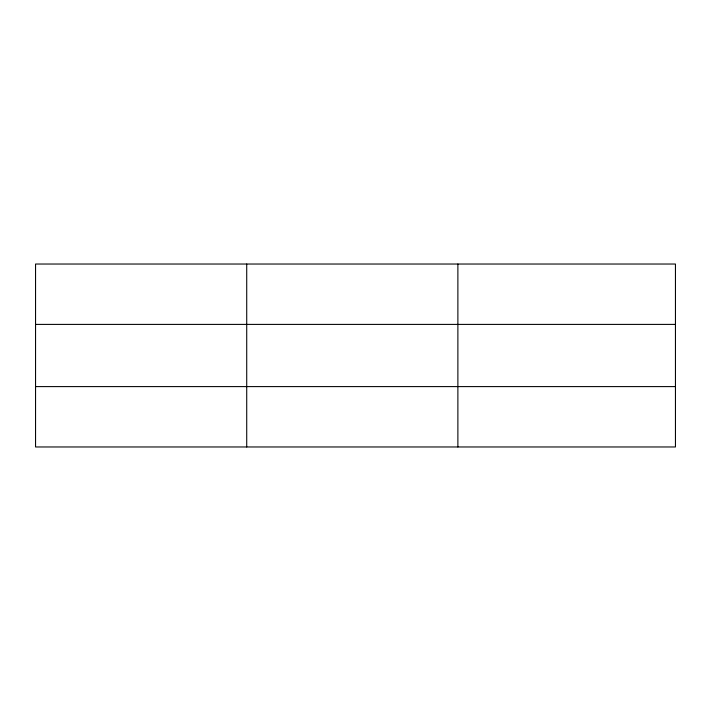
<?xml version="1.0" encoding="UTF-8"?>
<svg xmlns="http://www.w3.org/2000/svg" width="711" height="711" viewBox="0 0 711 711"><rect width="100%" height="100%" fill="white"/><g stroke="black" fill="none" stroke-linecap="round" stroke-linejoin="round"><path stroke-width="1.07" d="M246.717 446.97L246.717 264.03M457.884 446.97L457.884 264.03M675.45 386.597L675.45 446.97L35.55 446.97L35.55 264.03L675.45 264.03L675.45 386.597L35.55 386.597M35.55 324.403L675.45 324.403"/></g></svg>
